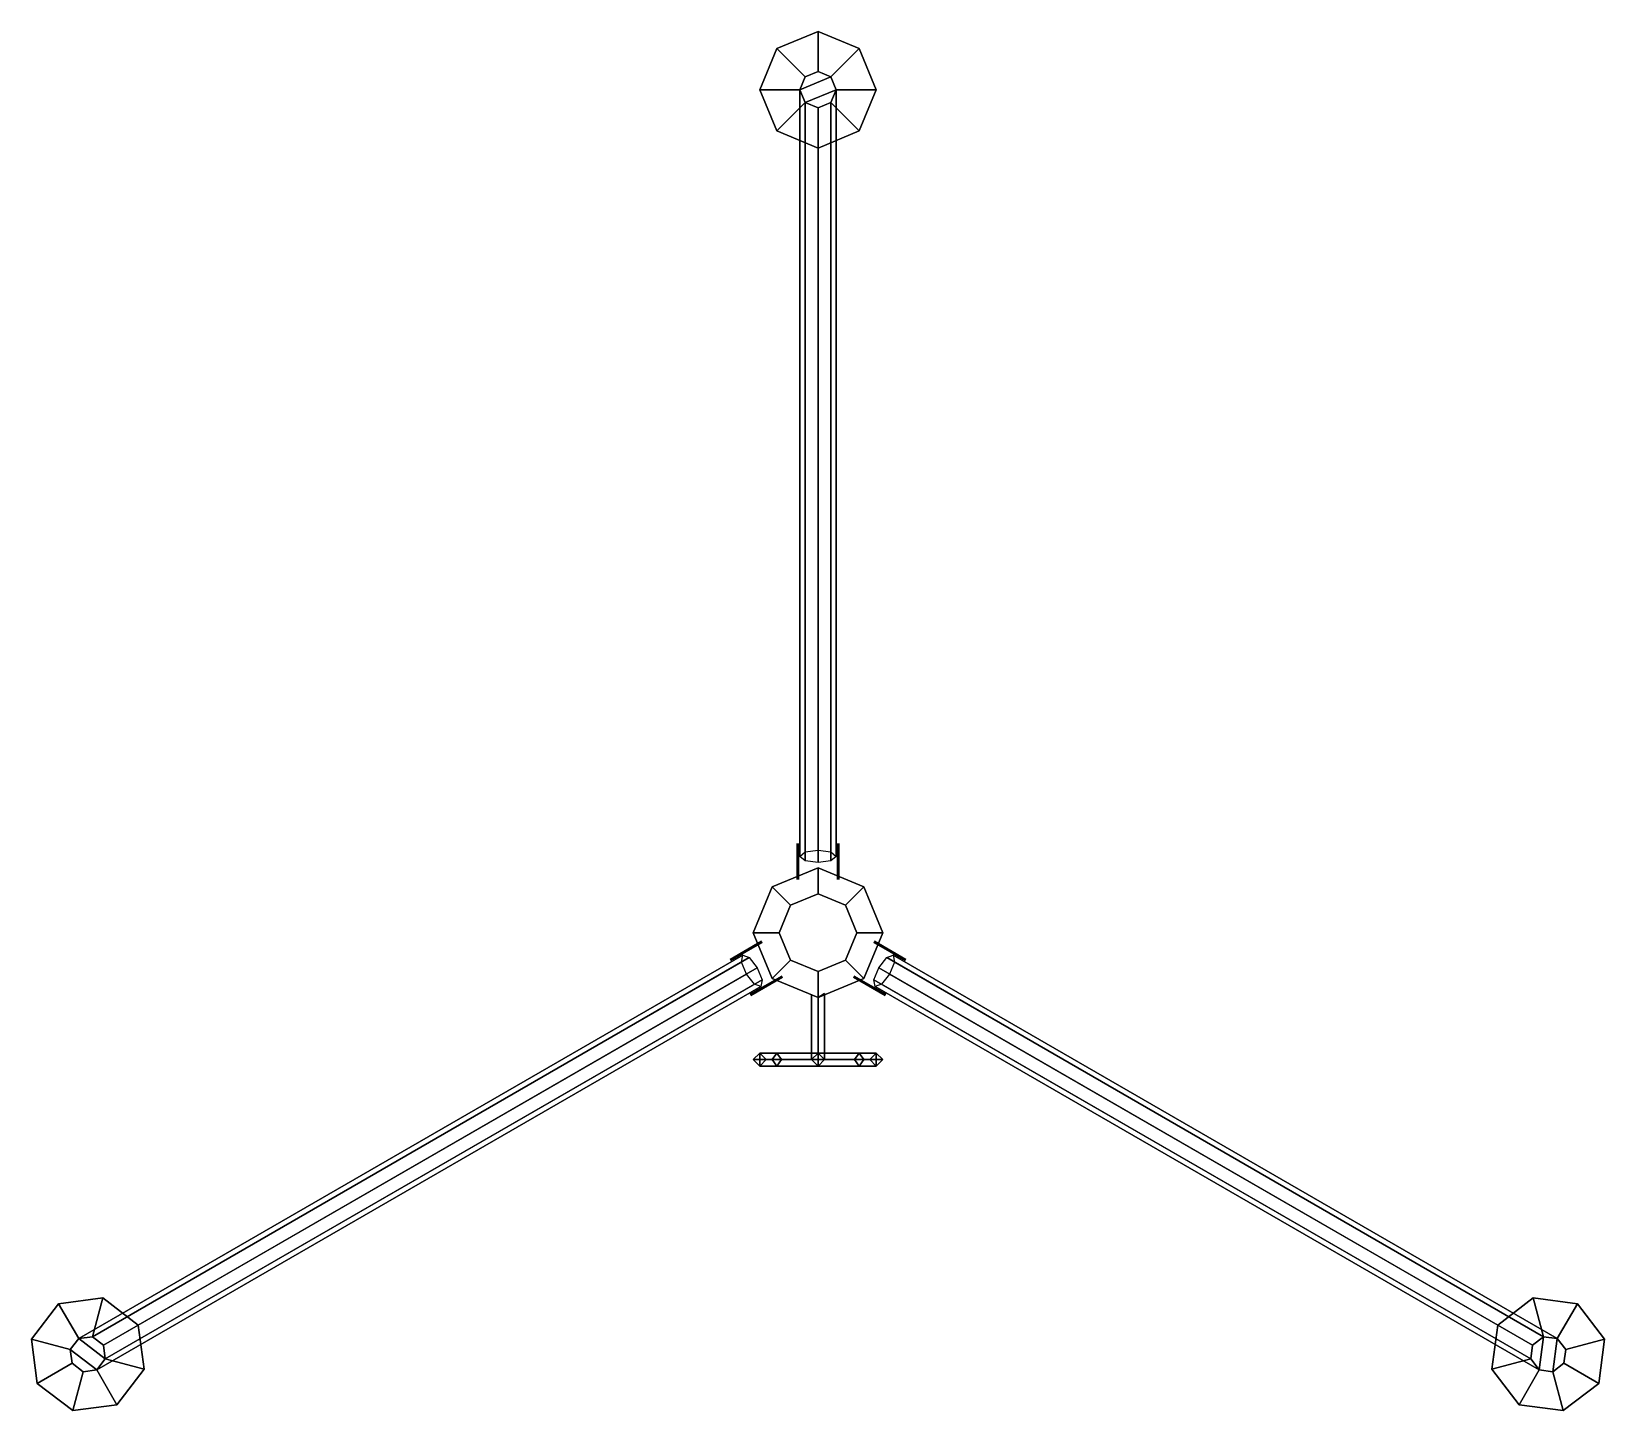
# Model space of a CAD drawing. Extents: x -6.1 to 6.1, y -3.7 to 7.
import ezdxf

# ---------------------------------------------------------------- set-up
doc = ezdxf.new("R2010")
doc.units = 0
doc.layers.add('STAND', color=3, linetype='CONTINUOUS')

msp = doc.modelspace()

# ---------------------------------------------------------------- linework, layer by layer
at = {"layer": 'STAND'}
for points in [[(0, 6.96), (-0.318, 6.828), (-0.318, 6.828, 0.1), (0, 6.96, 0.1)], [(0, 6.96, 0.1), (-0.318, 6.828, 0.1), (-0.099, 6.609, 0.1), (0, 6.65, 0.1)], [(0.318, 6.828), (0, 6.96), (0, 6.96, 0.1), (0.318, 6.828, 0.1)], [(0.318, 6.828, 0.1), (0, 6.96, 0.1), (0, 6.65, 0.1), (0.099, 6.609, 0.1)], [(-0.318, 6.828), (-0.45, 6.51), (-0.45, 6.51, 0.1), (-0.318, 6.828, 0.1)], [(-0.318, 6.828, 0.1), (-0.45, 6.51, 0.1), (-0.14, 6.51, 0.1), (-0.099, 6.609, 0.1)], [(0.45, 6.51, 0.1), (0.318, 6.828, 0.1), (0.099, 6.609, 0.1), (0.14, 6.51, 0.1)], [(0.45, 6.51), (0.318, 6.828), (0.318, 6.828, 0.1), (0.45, 6.51, 0.1)], [(0, 6.65, 0.6), (-0.099, 6.609, 0.6), (-0.14, 6.51, 0.6), (0.099, 6.609, 0.6)], [(-0.099, 6.609, 0.1), (-0.14, 6.51, 0.1), (-0.14, 6.51, 0.6), (-0.099, 6.609, 0.6)], [(0.099, 6.609, 0.6), (-0.14, 6.51, 0.6), (-0.099, 6.411, 0.6), (0.14, 6.51, 0.6)], [(0, 6.65, 0.1), (-0.099, 6.609, 0.1), (-0.099, 6.609, 0.6), (0, 6.65, 0.6)], [(0.099, 6.609, 0.1), (0, 6.65, 0.1), (0, 6.65, 0.6), (0.099, 6.609, 0.6)], [(0.14, 6.51, 0.1), (0.099, 6.609, 0.1), (0.099, 6.609, 0.6), (0.14, 6.51, 0.6)], [(-0.45, 6.51), (-0.318, 6.192), (-0.318, 6.192, 0.1), (-0.45, 6.51, 0.1)], [(-0.45, 6.51, 0.1), (-0.318, 6.192, 0.1), (-0.099, 6.411, 0.1), (-0.14, 6.51, 0.1)], [(-0.099, 6.411, 0.377), (-0.14, 6.51, 0.235), (-0.14, 0.59, 2.39), (-0.099, 0.624, 2.483)], [(-0.14, 6.51, 0.235), (-0.099, 6.411, 0.166), (-0.099, 0.556, 2.297), (-0.14, 0.59, 2.39)], [(-0.14, 6.51, 0.1), (-0.099, 6.411, 0.1), (-0.099, 6.411, 0.6), (-0.14, 6.51, 0.6)], [(0.14, 6.51, 0.6), (-0.099, 6.411, 0.6), (0, 6.37, 0.6), (0.099, 6.411, 0.6)], [(0.14, 6.51, 0.235), (0.099, 6.411, 0.377), (0.099, 0.624, 2.483), (0.14, 0.59, 2.39)], [(0.099, 6.411, 0.166), (0.14, 6.51, 0.235), (0.14, 0.59, 2.39), (0.099, 0.556, 2.297)], [(0.099, 6.411, 0.1), (0.14, 6.51, 0.1), (0.14, 6.51, 0.6), (0.099, 6.411, 0.6)], [(0.318, 6.192, 0.1), (0.45, 6.51, 0.1), (0.14, 6.51, 0.1), (0.099, 6.411, 0.1)], [(0.318, 6.192), (0.45, 6.51), (0.45, 6.51, 0.1), (0.318, 6.192, 0.1)], [(-0.318, 6.192, 0.1), (0, 6.06, 0.1), (0, 6.37, 0.1), (-0.099, 6.411, 0.1)], [(0, 6.37, 0.435), (-0.099, 6.411, 0.377), (-0.099, 0.624, 2.483), (0, 0.638, 2.522)], [(-0.099, 6.411, 0.166), (0, 6.37, 0.137), (0, 0.542, 2.258), (-0.099, 0.556, 2.297)], [(-0.099, 6.411, 0.1), (0, 6.37, 0.1), (0, 6.37, 0.6), (-0.099, 6.411, 0.6)], [(0.099, 6.411, 0.377), (0, 6.37, 0.435), (0, 0.638, 2.522), (0.099, 0.624, 2.483)], [(0, 6.37, 0.137), (0.099, 6.411, 0.166), (0.099, 0.556, 2.297), (0, 0.542, 2.258)], [(0, 6.37, 0.1), (0.099, 6.411, 0.1), (0.099, 6.411, 0.6), (0, 6.37, 0.6)], [(0, 6.06, 0.1), (0.318, 6.192, 0.1), (0.099, 6.411, 0.1), (0, 6.37, 0.1)], [(-0.318, 6.192), (0, 6.06), (0, 6.06, 0.1), (-0.318, 6.192, 0.1)], [(0, 6.06), (0.318, 6.192), (0.318, 6.192, 0.1), (0, 6.06, 0.1)], [(-0.16, 0.69, 2.54), (-0.16, 0.41, 2.54), (-0.16, 0.41, 2.25), (-0.16, 0.69, 2.25)], [(-0.15, 0.69, 2.25), (-0.15, 0.41, 2.25), (-0.15, 0.41, 2.54), (-0.15, 0.69, 2.54)], [(0.15, 0.69, 2.54), (0.15, 0.41, 2.54), (0.15, 0.41, 2.25), (0.15, 0.69, 2.25)], [(0.16, 0.69, 2.25), (0.16, 0.41, 2.25), (0.16, 0.41, 2.54), (0.16, 0.69, 2.54)], [(0, 0.5, 2.04), (-0.354, 0.354, 2.04), (-0.354, 0.354, 2.78), (0, 0.5, 2.78)], [(0, 0.5, 2.78), (-0.354, 0.354, 2.78), (-0.212, 0.212, 2.78), (0, 0.3, 2.78)], [(0.354, 0.354, 2.04), (0, 0.5, 2.04), (0, 0.5, 2.78), (0.354, 0.354, 2.78)], [(0.354, 0.354, 2.78), (0, 0.5, 2.78), (0, 0.3, 2.78), (0.212, 0.212, 2.78)], [(-0.354, 0.354, 2.04), (-0.5, 0, 2.04), (-0.5, 0, 2.78), (-0.354, 0.354, 2.78)], [(-0.354, 0.354, 2.78), (-0.5, 0, 2.78), (-0.3, 0, 2.78), (-0.212, 0.212, 2.78)], [(0, 0.3, 1.16), (-0.212, 0.212, 1.16), (-0.212, 0.212, 3.69), (0, 0.3, 3.69)], [(0.212, 0.212, 1.16), (0, 0.3, 1.16), (0, 0.3, 3.69), (0.212, 0.212, 3.69)], [(0.5, 0, 2.78), (0.354, 0.354, 2.78), (0.212, 0.212, 2.78), (0.3, 0, 2.78)], [(0.5, 0, 2.04), (0.354, 0.354, 2.04), (0.354, 0.354, 2.78), (0.5, 0, 2.78)], [(-0.212, 0.212, 1.16), (-0.3, 0, 1.16), (-0.3, 0, 3.69), (-0.212, 0.212, 3.69)], [(0.3, 0, 1.16), (0.212, 0.212, 1.16), (0.212, 0.212, 3.69), (0.3, 0, 3.69)], [(-0.5, 0, 2.04), (-0.354, -0.354, 2.04), (-0.354, -0.354, 2.78), (-0.5, 0, 2.78)], [(-0.5, 0, 2.78), (-0.354, -0.354, 2.78), (-0.212, -0.212, 2.78), (-0.3, 0, 2.78)], [(0.354, -0.354, 2.78), (0.5, 0, 2.78), (0.3, 0, 2.78), (0.212, -0.212, 2.78)], [(0.354, -0.354, 2.04), (0.5, 0, 2.04), (0.5, 0, 2.78), (0.354, -0.354, 2.78)], [(-0.678, -0.206, 2.25), (-0.435, -0.066, 2.25), (-0.435, -0.066, 2.54), (-0.678, -0.206, 2.54)], [(-0.673, -0.215, 2.54), (-0.43, -0.075, 2.54), (-0.43, -0.075, 2.25), (-0.673, -0.215, 2.25)], [(-0.3, 0, 1.16), (-0.212, -0.212, 1.16), (-0.212, -0.212, 3.69), (-0.3, 0, 3.69)], [(0.212, -0.212, 1.16), (0.3, 0, 1.16), (0.3, 0, 3.69), (0.212, -0.212, 3.69)], [(0.673, -0.215, 2.25), (0.43, -0.075, 2.25), (0.43, -0.075, 2.54), (0.673, -0.215, 2.54)], [(0.678, -0.206, 2.54), (0.435, -0.066, 2.54), (0.435, -0.066, 2.25), (0.678, -0.206, 2.25)], [(-5.708, -3.134, 0.235), (-5.602, -3.12, 0.377), (-0.59, -0.226, 2.483), (-0.581, -0.174, 2.39)], [(-5.602, -3.12, 0.166), (-5.708, -3.134, 0.235), (-0.581, -0.174, 2.39), (-0.531, -0.192, 2.297)], [(-5.517, -3.185, 0.137), (-5.602, -3.12, 0.166), (-0.531, -0.192, 2.297), (-0.469, -0.271, 2.258)], [(-5.602, -3.12, 0.377), (-5.517, -3.185, 0.435), (-0.552, -0.319, 2.522), (-0.59, -0.226, 2.483)], [(-0.354, -0.354, 2.78), (0, -0.5, 2.78), (0, -0.3, 2.78), (-0.212, -0.212, 2.78)], [(-0.212, -0.212, 1.16), (0, -0.3, 1.16), (0, -0.3, 3.69), (-0.212, -0.212, 3.69)], [(0, -0.3, 1.16), (0.212, -0.212, 1.16), (0.212, -0.212, 3.69), (0, -0.3, 3.69)], [(0, -0.5, 2.78), (0.354, -0.354, 2.78), (0.212, -0.212, 2.78), (0, -0.3, 2.78)], [(5.602, -3.12, 0.166), (5.517, -3.185, 0.137), (0.469, -0.271, 2.258), (0.531, -0.192, 2.297)], [(5.708, -3.134, 0.235), (5.602, -3.12, 0.166), (0.531, -0.192, 2.297), (0.581, -0.174, 2.39)], [(5.517, -3.185, 0.435), (5.602, -3.12, 0.377), (0.59, -0.226, 2.483), (0.552, -0.319, 2.522)], [(5.602, -3.12, 0.377), (5.708, -3.134, 0.235), (0.581, -0.174, 2.39), (0.59, -0.226, 2.483)], [(-5.568, -3.376, 0.235), (-5.503, -3.291, 0.166), (-0.432, -0.364, 2.297), (-0.441, -0.416, 2.39)], [(-5.503, -3.291, 0.166), (-5.517, -3.185, 0.137), (-0.469, -0.271, 2.258), (-0.432, -0.364, 2.297)], [(-5.517, -3.185, 0.435), (-5.503, -3.291, 0.377), (-0.491, -0.398, 2.483), (-0.552, -0.319, 2.522)], [(-0.523, -0.475, 2.25), (-0.28, -0.335, 2.25), (-0.28, -0.335, 2.54), (-0.523, -0.475, 2.54)], [(-0.518, -0.484, 2.54), (-0.275, -0.344, 2.54), (-0.275, -0.344, 2.25), (-0.518, -0.484, 2.25)], [(-0.354, -0.354, 2.04), (0, -0.5, 2.04), (0, -0.5, 2.78), (-0.354, -0.354, 2.78)], [(0, -0.5, 2.04), (0.354, -0.354, 2.04), (0.354, -0.354, 2.78), (0, -0.5, 2.78)], [(0.518, -0.484, 2.25), (0.275, -0.344, 2.25), (0.275, -0.344, 2.54), (0.518, -0.484, 2.54)], [(0.523, -0.475, 2.54), (0.28, -0.335, 2.54), (0.28, -0.335, 2.25), (0.523, -0.475, 2.25)], [(5.517, -3.185, 0.137), (5.503, -3.291, 0.166), (0.432, -0.364, 2.297), (0.469, -0.271, 2.258)], [(5.503, -3.291, 0.166), (5.568, -3.376, 0.235), (0.441, -0.416, 2.39), (0.432, -0.364, 2.297)], [(5.503, -3.291, 0.377), (5.517, -3.185, 0.435), (0.552, -0.319, 2.522), (0.491, -0.398, 2.483)], [(-5.503, -3.291, 0.377), (-5.568, -3.376, 0.235), (-0.441, -0.416, 2.39), (-0.491, -0.398, 2.483)], [(0, -0.5, 2.44), (-0.05, -0.48, 2.39), (-0.05, -0.98, 2.39), (0, -0.98, 2.44)], [(-0.05, -0.48, 2.39), (0, -0.5, 2.34), (0, -0.98, 2.34), (-0.05, -0.98, 2.39)], [(0.05, -0.47, 2.39), (0, -0.5, 2.44), (0, -0.98, 2.44), (0.05, -0.98, 2.39)], [(0, -0.5, 2.34), (0.05, -0.47, 2.39), (0.05, -0.98, 2.39), (0, -0.98, 2.34)], [(5.568, -3.376, 0.235), (5.503, -3.291, 0.377), (0.491, -0.398, 2.483), (0.441, -0.416, 2.39)], [(-0.318, -0.93, 2.072), (-0.354, -0.98, 2.036), (-0.5, -0.98, 2.39), (-0.45, -0.93, 2.39)], [(-0.45, -0.93, 2.39), (-0.5, -0.98, 2.39), (-0.354, -0.98, 2.744), (-0.318, -0.93, 2.708)], [(-0.283, -0.98, 2.107), (-0.318, -0.93, 2.072), (-0.45, -0.93, 2.39), (-0.4, -0.98, 2.39)], [(-0.4, -0.98, 2.39), (-0.45, -0.93, 2.39), (-0.318, -0.93, 2.708), (-0.283, -0.98, 2.673)], [(0.45, -0.98, 2.44), (0.45, -0.93, 2.39), (-0.45, -0.93, 2.39), (-0.45, -0.98, 2.44)], [(0.45, -0.93, 2.39), (0.45, -0.98, 2.34), (-0.45, -0.98, 2.34), (-0.45, -0.93, 2.39)], [(0, -0.93, 1.94), (0, -0.98, 1.89), (-0.354, -0.98, 2.036), (-0.318, -0.93, 2.072)], [(-0.318, -0.93, 2.708), (-0.354, -0.98, 2.744), (0, -0.98, 2.89), (0, -0.93, 2.84)], [(0, -0.98, 1.99), (0, -0.93, 1.94), (-0.318, -0.93, 2.072), (-0.283, -0.98, 2.107)], [(-0.283, -0.98, 2.673), (-0.318, -0.93, 2.708), (0, -0.93, 2.84), (0, -0.98, 2.79)], [(-0.05, -0.98, 2.84), (0, -0.93, 2.84), (0, -0.93, 1.94), (-0.05, -0.98, 1.94)], [(0, -0.93, 2.84), (0.05, -0.98, 2.84), (0.05, -0.98, 1.94), (0, -0.93, 1.94)], [(0.283, -0.98, 2.107), (0.318, -0.93, 2.072), (0, -0.93, 1.94), (0, -0.98, 1.99)], [(0.318, -0.93, 2.072), (0.354, -0.98, 2.036), (0, -0.98, 1.89), (0, -0.93, 1.94)], [(0, -0.98, 2.79), (0, -0.93, 2.84), (0.318, -0.93, 2.708), (0.283, -0.98, 2.673)], [(0, -0.93, 2.84), (0, -0.98, 2.89), (0.354, -0.98, 2.744), (0.318, -0.93, 2.708)], [(0.4, -0.98, 2.39), (0.45, -0.93, 2.39), (0.318, -0.93, 2.072), (0.283, -0.98, 2.107)], [(0.283, -0.98, 2.673), (0.318, -0.93, 2.708), (0.45, -0.93, 2.39), (0.4, -0.98, 2.39)], [(0.45, -0.93, 2.39), (0.5, -0.98, 2.39), (0.354, -0.98, 2.036), (0.318, -0.93, 2.072)], [(0.318, -0.93, 2.708), (0.354, -0.98, 2.744), (0.5, -0.98, 2.39), (0.45, -0.93, 2.39)], [(-0.354, -0.98, 2.036), (-0.318, -1.03, 2.072), (-0.45, -1.03, 2.39), (-0.5, -0.98, 2.39)], [(-0.5, -0.98, 2.39), (-0.45, -1.03, 2.39), (-0.318, -1.03, 2.708), (-0.354, -0.98, 2.744)], [(-0.318, -1.03, 2.072), (-0.283, -0.98, 2.107), (-0.4, -0.98, 2.39), (-0.45, -1.03, 2.39)], [(-0.45, -1.03, 2.39), (-0.4, -0.98, 2.39), (-0.283, -0.98, 2.673), (-0.318, -1.03, 2.708)], [(0.45, -1.03, 2.39), (0.45, -0.98, 2.44), (-0.45, -0.98, 2.44), (-0.45, -1.03, 2.39)], [(0.45, -0.98, 2.34), (0.45, -1.03, 2.39), (-0.45, -1.03, 2.39), (-0.45, -0.98, 2.34)], [(0, -0.98, 1.89), (0, -1.03, 1.94), (-0.318, -1.03, 2.072), (-0.354, -0.98, 2.036)], [(-0.354, -0.98, 2.744), (-0.318, -1.03, 2.708), (0, -1.03, 2.84), (0, -0.98, 2.89)], [(0, -1.03, 1.94), (0, -0.98, 1.99), (-0.283, -0.98, 2.107), (-0.318, -1.03, 2.072)], [(-0.318, -1.03, 2.708), (-0.283, -0.98, 2.673), (0, -0.98, 2.79), (0, -1.03, 2.84)], [(0, -1.03, 2.84), (-0.05, -0.98, 2.84), (-0.05, -0.98, 1.94), (0, -1.03, 1.94)], [(0.05, -0.98, 2.84), (0, -1.03, 2.84), (0, -1.03, 1.94), (0.05, -0.98, 1.94)], [(0.354, -0.98, 2.036), (0.318, -1.03, 2.072), (0, -1.03, 1.94), (0, -0.98, 1.89)], [(0.318, -1.03, 2.072), (0.283, -0.98, 2.107), (0, -0.98, 1.99), (0, -1.03, 1.94)], [(0, -0.98, 2.89), (0, -1.03, 2.84), (0.318, -1.03, 2.708), (0.354, -0.98, 2.744)], [(0, -1.03, 2.84), (0, -0.98, 2.79), (0.283, -0.98, 2.673), (0.318, -1.03, 2.708)], [(0.45, -1.03, 2.39), (0.4, -0.98, 2.39), (0.283, -0.98, 2.107), (0.318, -1.03, 2.072)], [(0.318, -1.03, 2.708), (0.283, -0.98, 2.673), (0.4, -0.98, 2.39), (0.45, -1.03, 2.39)], [(0.5, -0.98, 2.39), (0.45, -1.03, 2.39), (0.318, -1.03, 2.072), (0.354, -0.98, 2.036)], [(0.354, -0.98, 2.744), (0.318, -1.03, 2.708), (0.45, -1.03, 2.39), (0.5, -0.98, 2.39)], [(-5.863, -2.865), (-6.072, -3.139), (-6.072, -3.139, 0.1), (-5.863, -2.865, 0.1)], [(-5.863, -2.865, 0.1), (-6.072, -3.139, 0.1), (-5.773, -3.219, 0.1), (-5.708, -3.134, 0.1)], [(-5.521, -2.82), (-5.863, -2.865), (-5.863, -2.865, 0.1), (-5.521, -2.82, 0.1)], [(-5.521, -2.82, 0.1), (-5.863, -2.865, 0.1), (-5.708, -3.134, 0.1), (-5.602, -3.12, 0.1)], [(-5.248, -3.03, 0.1), (-5.521, -2.82, 0.1), (-5.602, -3.12, 0.1), (-5.517, -3.185, 0.1)], [(-5.248, -3.03), (-5.521, -2.82), (-5.521, -2.82, 0.1), (-5.248, -3.03, 0.1)], [(5.521, -2.82), (5.248, -3.03), (5.248, -3.03, 0.1), (5.521, -2.82, 0.1)], [(5.521, -2.82, 0.1), (5.248, -3.03, 0.1), (5.517, -3.185, 0.1), (5.602, -3.12, 0.1)], [(5.863, -2.865), (5.521, -2.82), (5.521, -2.82, 0.1), (5.863, -2.865, 0.1)], [(5.863, -2.865, 0.1), (5.521, -2.82, 0.1), (5.602, -3.12, 0.1), (5.708, -3.134, 0.1)], [(6.072, -3.139, 0.1), (5.863, -2.865, 0.1), (5.708, -3.134, 0.1), (5.773, -3.219, 0.1)], [(6.072, -3.139), (5.863, -2.865), (5.863, -2.865, 0.1), (6.072, -3.139, 0.1)], [(-5.203, -3.371, 0.1), (-5.248, -3.03, 0.1), (-5.517, -3.185, 0.1), (-5.503, -3.291, 0.1)], [(-5.203, -3.371), (-5.248, -3.03), (-5.248, -3.03, 0.1), (-5.203, -3.371, 0.1)], [(5.248, -3.03), (5.203, -3.371), (5.203, -3.371, 0.1), (5.248, -3.03, 0.1)], [(5.248, -3.03, 0.1), (5.203, -3.371, 0.1), (5.503, -3.291, 0.1), (5.517, -3.185, 0.1)], [(-6.072, -3.139), (-6.028, -3.48), (-6.028, -3.48, 0.1), (-6.072, -3.139, 0.1)], [(-6.072, -3.139, 0.1), (-6.028, -3.48, 0.1), (-5.759, -3.325, 0.1), (-5.773, -3.219, 0.1)], [(-5.708, -3.134, 0.1), (-5.773, -3.219, 0.1), (-5.773, -3.219, 0.6), (-5.708, -3.134, 0.6)], [(-5.773, -3.219, 0.6), (-5.568, -3.376, 0.6), (-5.503, -3.291, 0.6), (-5.708, -3.134, 0.6)], [(-5.602, -3.12, 0.1), (-5.708, -3.134, 0.1), (-5.708, -3.134, 0.6), (-5.602, -3.12, 0.6)], [(-5.708, -3.134, 0.6), (-5.503, -3.291, 0.6), (-5.517, -3.185, 0.6), (-5.602, -3.12, 0.6)], [(-5.517, -3.185, 0.1), (-5.602, -3.12, 0.1), (-5.602, -3.12, 0.6), (-5.517, -3.185, 0.6)], [(5.568, -3.376, 0.6), (5.602, -3.12, 0.6), (5.517, -3.185, 0.6), (5.503, -3.291, 0.6)], [(5.602, -3.12, 0.1), (5.517, -3.185, 0.1), (5.517, -3.185, 0.6), (5.602, -3.12, 0.6)], [(5.674, -3.39, 0.6), (5.708, -3.134, 0.6), (5.602, -3.12, 0.6), (5.568, -3.376, 0.6)], [(5.708, -3.134, 0.1), (5.602, -3.12, 0.1), (5.602, -3.12, 0.6), (5.708, -3.134, 0.6)], [(5.759, -3.325, 0.6), (5.773, -3.219, 0.6), (5.708, -3.134, 0.6), (5.674, -3.39, 0.6)], [(5.773, -3.219, 0.1), (5.708, -3.134, 0.1), (5.708, -3.134, 0.6), (5.773, -3.219, 0.6)], [(6.028, -3.48, 0.1), (6.072, -3.139, 0.1), (5.773, -3.219, 0.1), (5.759, -3.325, 0.1)], [(6.028, -3.48), (6.072, -3.139), (6.072, -3.139, 0.1), (6.028, -3.48, 0.1)], [(-5.773, -3.219, 0.1), (-5.759, -3.325, 0.1), (-5.759, -3.325, 0.6), (-5.773, -3.219, 0.6)], [(-5.759, -3.325, 0.6), (-5.674, -3.39, 0.6), (-5.568, -3.376, 0.6), (-5.773, -3.219, 0.6)], [(-5.503, -3.291, 0.1), (-5.517, -3.185, 0.1), (-5.517, -3.185, 0.6), (-5.503, -3.291, 0.6)], [(5.517, -3.185, 0.1), (5.503, -3.291, 0.1), (5.503, -3.291, 0.6), (5.517, -3.185, 0.6)], [(5.759, -3.325, 0.1), (5.773, -3.219, 0.1), (5.773, -3.219, 0.6), (5.759, -3.325, 0.6)], [(-6.028, -3.48, 0.1), (-5.754, -3.69, 0.1), (-5.674, -3.39, 0.1), (-5.759, -3.325, 0.1)], [(-5.759, -3.325, 0.1), (-5.674, -3.39, 0.1), (-5.674, -3.39, 0.6), (-5.759, -3.325, 0.6)], [(-5.754, -3.69, 0.1), (-5.413, -3.645, 0.1), (-5.568, -3.376, 0.1), (-5.674, -3.39, 0.1)], [(-5.674, -3.39, 0.1), (-5.568, -3.376, 0.1), (-5.568, -3.376, 0.6), (-5.674, -3.39, 0.6)], [(-5.568, -3.376, 0.1), (-5.503, -3.291, 0.1), (-5.503, -3.291, 0.6), (-5.568, -3.376, 0.6)], [(-5.413, -3.645, 0.1), (-5.203, -3.371, 0.1), (-5.503, -3.291, 0.1), (-5.568, -3.376, 0.1)], [(-5.413, -3.645), (-5.203, -3.371), (-5.203, -3.371, 0.1), (-5.413, -3.645, 0.1)], [(5.203, -3.371, 0.1), (5.413, -3.645, 0.1), (5.568, -3.376, 0.1), (5.503, -3.291, 0.1)], [(5.203, -3.371), (5.413, -3.645), (5.413, -3.645, 0.1), (5.203, -3.371, 0.1)], [(5.413, -3.645, 0.1), (5.754, -3.69, 0.1), (5.674, -3.39, 0.1), (5.568, -3.376, 0.1)], [(5.503, -3.291, 0.1), (5.568, -3.376, 0.1), (5.568, -3.376, 0.6), (5.503, -3.291, 0.6)], [(5.568, -3.376, 0.1), (5.674, -3.39, 0.1), (5.674, -3.39, 0.6), (5.568, -3.376, 0.6)], [(5.674, -3.39, 0.1), (5.759, -3.325, 0.1), (5.759, -3.325, 0.6), (5.674, -3.39, 0.6)], [(5.754, -3.69, 0.1), (6.028, -3.48, 0.1), (5.759, -3.325, 0.1), (5.674, -3.39, 0.1)], [(-6.028, -3.48), (-5.754, -3.69), (-5.754, -3.69, 0.1), (-6.028, -3.48, 0.1)], [(5.754, -3.69), (6.028, -3.48), (6.028, -3.48, 0.1), (5.754, -3.69, 0.1)], [(-5.754, -3.69), (-5.413, -3.645), (-5.413, -3.645, 0.1), (-5.754, -3.69, 0.1)], [(5.413, -3.645), (5.754, -3.69), (5.754, -3.69, 0.1), (5.413, -3.645, 0.1)]]:
    msp.add_3dface(points, dxfattribs=at)

doc.saveas('drawing.dxf')
